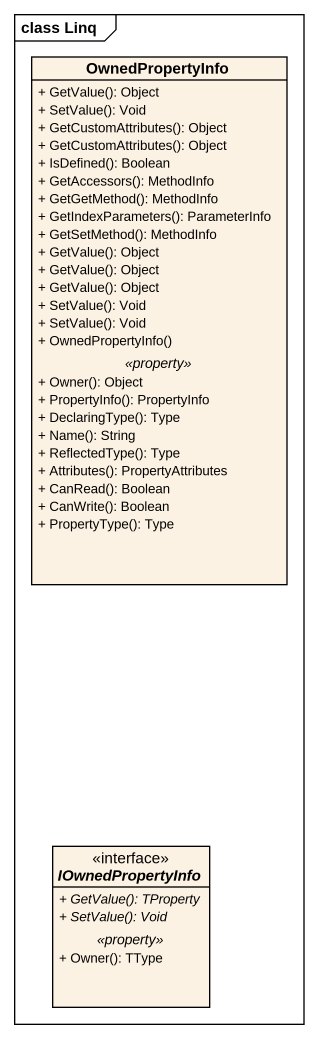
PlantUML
@startuml
mainframe class Linq
hide circle
hide empty members
skinparam classAttributeIconSize 0
class OwnedPropertyInfo {
  + GetValue(): Object
  + SetValue(): Void
  + GetCustomAttributes(): Object
  + GetCustomAttributes(): Object
  + IsDefined(): Boolean
  + GetAccessors(): MethodInfo
  + GetGetMethod(): MethodInfo
  + GetIndexParameters(): ParameterInfo
  + GetSetMethod(): MethodInfo
  + GetValue(): Object
  + GetValue(): Object
  + GetValue(): Object
  + SetValue(): Void
  + SetValue(): Void
  + OwnedPropertyInfo()
  .. <<property>> ..
  + Owner(): Object
  + PropertyInfo(): PropertyInfo
  + DeclaringType(): Type
  + Name(): String
  + ReflectedType(): Type
  + Attributes(): PropertyAttributes
  + CanRead(): Boolean
  + CanWrite(): Boolean
  + PropertyType(): Type
}
interface IOwnedPropertyInfo {
  {abstract} + GetValue(): TProperty
  {abstract} + SetValue(): Void
  .. <<property>> ..
  + Owner(): TType
}
@enduml
